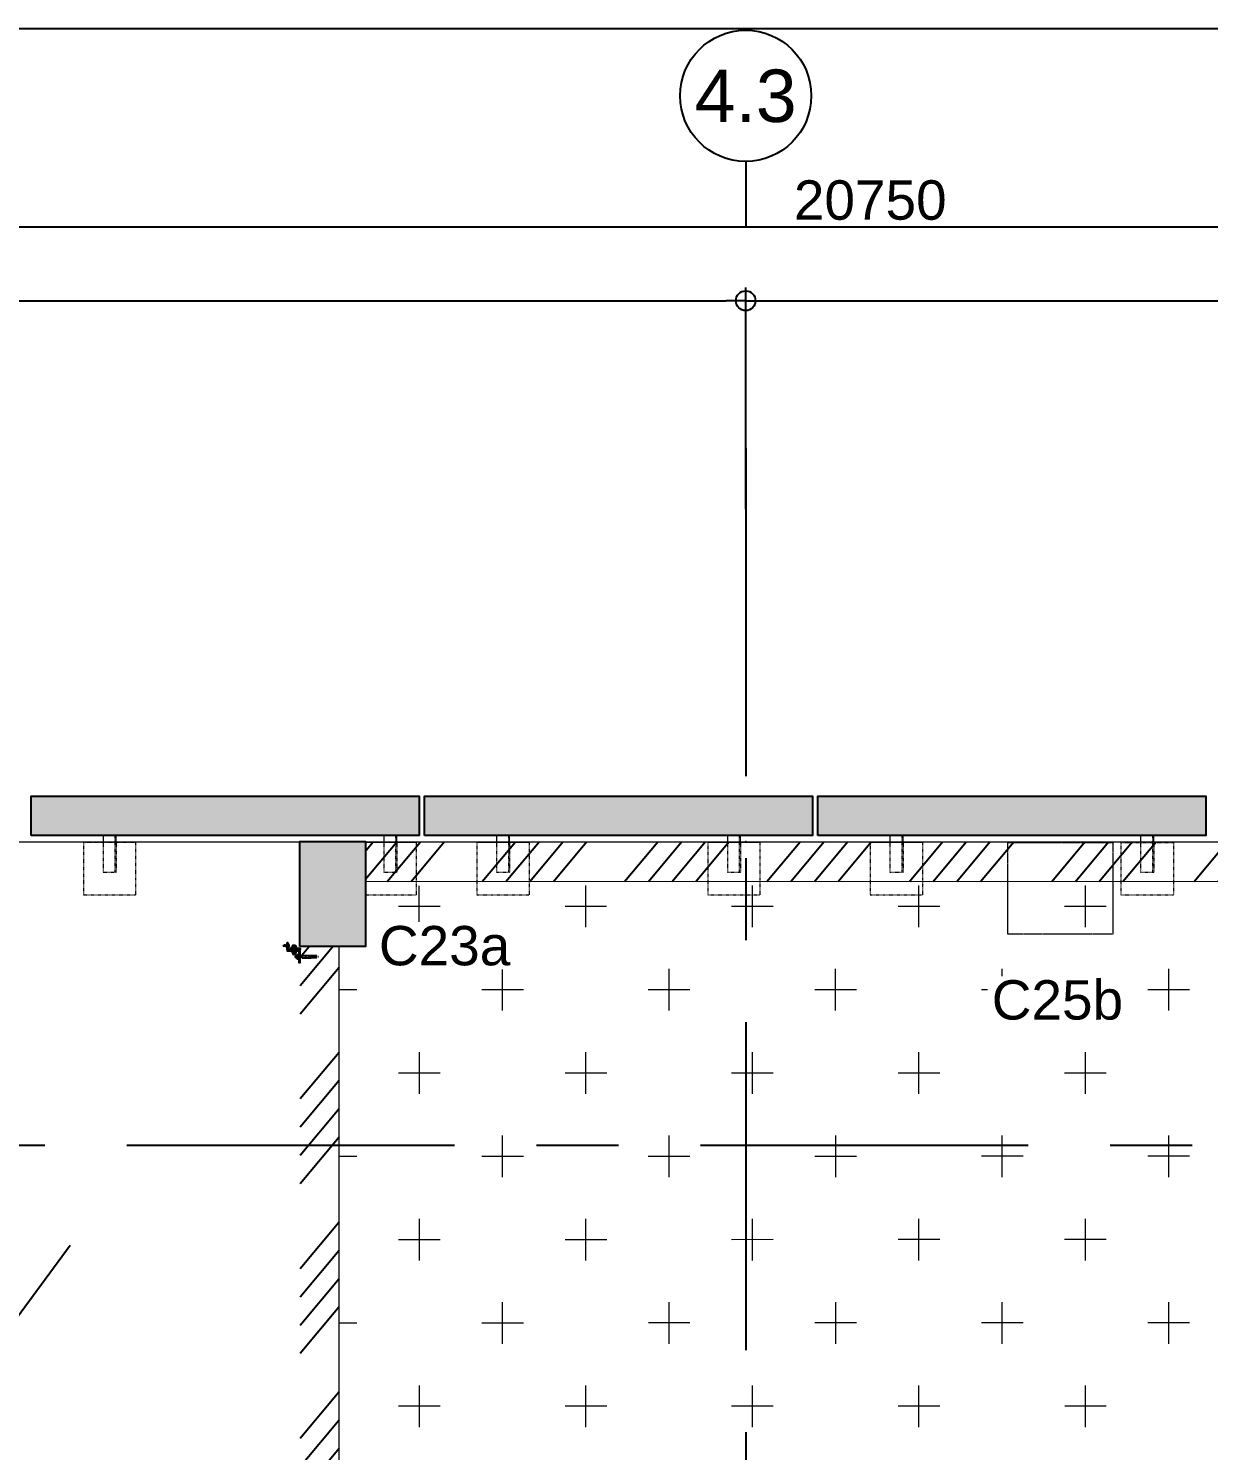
# Model space of a CAD drawing. Header units: millimetres. Extents: x 652937 to 1670132, y 1473552 to 2851037.
# Drawn here: x 768923 to 773423, y 1491489 to 1496909 of the extents above; entities that cross this region are included whole.
import ezdxf
from ezdxf.enums import TextEntityAlignment as Align

# ---------------------------------------------------------------- set-up
doc = ezdxf.new("R2010")
doc.units = ezdxf.units.MM
doc.set_wipeout_variables(frame=1)
for name, pattern in [('CENTER', [50.8, 31.75, -6.35, 6.35, -6.35]), ('HIDDEN', [0.375, 0.25, -0.125]), ('TA_GL_005.00000', [13.75, 5, -1.25, 1.25, -1.25, 5]), ('XKITLINE00', [0]), ('XKITLINE02', [4, 2, -2])]:
    doc.linetypes.add(name, pattern=pattern)
for name, color, linetype in [('000 - 0_SYM_DWG_GRID-BUBBLE_MAIN_COLOR_1', 7, 'Continuous'), ('000 - 0_SYM_DWG_GRIDLINE_MAIN_COLOR_1', 7, 'Continuous'), ('000 - 0_SYM_DWG_GRIDLINE_MAIN_COLOR_251', 7, 'Continuous'), ('000 - CONCRETE_COL_HATCH_', 7, 'Continuous'), ('000 - CONCRETE_COL_MAIN_COLOR_1', 7, 'Continuous'), ('000 - CONCRETE_COL_WIPEOUT_', 7, 'Continuous'), ('000 - CONCRETE_WALL_MAIN_COLOR_4', 7, 'Continuous'), ('000 - STRUCTURE_STEEL_ACCESORIES_SUB_COLOR_3', 7, 'Continuous'), ('010 - ASPG_ACCESSORIES_HATCH_', 7, 'Continuous'), ('010 - ASPG_ACCESSORIES_MAIN_COLOR_1', 7, 'Continuous'), ('010 - ASPG_ACCESSORIES_SUB_COLOR_1', 7, 'Continuous'), ('010 - ASPG_DIMS_NOM', 7, 'Continuous'), ('010 - ASPG_FASTERN_HIDDEN_', 7, 'Continuous'), ('010 - ASPG_FASTERN_MAIN_COLOR_1', 7, 'Continuous'), ('010 - ASPG_FASTERN_SUB_COLOR_2', 7, 'Continuous'), ('BOLT & SCREW', 7, 'Continuous'), ('DIM', 7, 'Continuous'), ('TEXT', 7, 'Continuous'), ('tube-stopper', 7, 'Continuous')]:
    doc.layers.add(name, color=color, linetype=linetype)
doc.layers.add('000 - STRUCTURE_STEEL_ACCESORIES_DEF_SUB', color=7, linetype='Continuous', plot=False)
for name, color, linetype, lineweight in [('12-GRID', 7, 'CENTER', 13), ('A-230-M_FLOOR', 7, 'Continuous', 25), ('A-FLOR-E', 7, 'Continuous', 9), ('A-WALL', 7, 'Continuous', 25), ('Part', 7, 'Continuous', 0), ('S-230-A-FLOOR', 7, 'Continuous', 9)]:
    doc.layers.add(name, color=color, linetype=linetype, lineweight=lineweight)
doc.styles.add('Arial', font='arial.ttf')
doc.styles.add('FAMELINE_FOR_CKST', font='arial.ttf')
doc.styles.add('TA', font='', dxfattribs={"height": 4.5})
doc.styles.get('TA').set_extended_font_data('Cordia New')
doc.dimstyles.new('FAMELINE-CKST_C-C', dxfattribs={"dimtxt": 0.3, "dimasz": 0.15, "dimexe": 0.1, "dimexo": 0.1, "dimgap": 0.05, "dimtad": 1, "dimzin": 0, "dimdsep": 46, "dimtxsty": 'FAMELINE_FOR_CKST', "dimblk": 'ORIGIN', "dimblk1": 'ORIGIN', "dimblk2": 'ORIGIN', "dimsah": 1, "dimcen": 0.1, "dimdle": 0.1, "dimclrd": 7, "dimclre": 7, "dimclrt": 7, "dimadec": 0, "dimazin": 0, "dimtfac": 1, "dimtix": 1, "dimtmove": 2, "dimatfit": 3, "dimfxl": 1, "dimtolj": 1, "dimtzin": 0, "dimlwd": -1, "dimlwe": -1, "dimarcsym": 0})

# ---------------------------------------------------------------- blocks, each defined once
blk = doc.blocks.new('A$C0a204f6e')
at = {"layer": 'Defpoints', "color": 7}
blk.add_lwpolyline([(775, 0), (0, 0), (0, 443.999987), (775, 443.999987)], close=True, dxfattribs=at)
blk = doc.blocks.new('*U8431')
at = {"layer": '12-GRID', "color": 7, "linetype": 'CENTER'}
blk.add_line((0, 6.1), (0, -18.2), dxfattribs=at)
at = {"layer": 'BOLT & SCREW', "color": 7}
for p, q in [((-5.5, 0.5), (-5.5, 0)), ((5.5, 0), (-5.5, 0)), ((-5.2, 0.9), (-4.2, 1.2)), ((5.2, 0.9), (-5.2, 0.9)), ((-4.2, 5), (-4.2, 1.2)), ((4.2, 1.2), (-4.2, 1.2)), ((3.1, 5.5), (-3.1, 5.5)), ((-2.6, 0.9), (-2.1, 1.2)), ((-2.1, 5), (-2.1, 1.2)), ((-2.1, -1.5), (-2.1, 0)), ((2.1, 5), (2.1, 1.2)), ((2.4, 0.9), (2.1, 1.2)), ((2.1, -1), (2.1, 0)), ((4.2, 5), (4.2, 1.2)), ((5.2, 0.9), (4.2, 1.2)), ((5.5, 0.5), (5.5, 0)), ((-2.7, -1.9), (2.7, -1.4)), ((-2.7, -1.9), (-2.1, -1.5)), ((-2.7, -1.9), (-2.1, -2.3)), ((-2.7, -3.7), (2.7, -3.2)), ((-2.7, -3.7), (-2.1, -3.3)), ((-2.7, -3.7), (-2.1, -4.1)), ((-2.7, -5.5), (2.7, -5)), ((-2.7, -5.5), (2.7, -5)), ((-2.7, -5.5), (-2.1, -5.1)), ((-2.7, -5.5), (-2.1, -5.1)), ((-2.7, -5.5), (-2.1, -5.9)), ((-2.7, -5.5), (-2.1, -5.9)), ((-2.7, -7.3), (2.7, -6.8)), ((-2.7, -7.3), (-2.1, -6.9)), ((-2.7, -7.3), (-2.1, -7.7)), ((-2.7, -9.1), (-2.1, -8.7)), ((-2.7, -9.1), (-1.6, -9)), ((-2.7, -9.1), (-2.1, -9.5)), ((-2.7, -10.9), (-2.1, -10.5)), ((-2.7, -10.9), (-1.8, -10.8)), ((-2.7, -10.9), (-2.1, -11.3)), ((-2.1, -1.5), (2.1, -1)), ((-2.1, -2.3), (2.1, -1.8)), ((-2.1, -3.3), (-2.1, -2.3)), ((-2.1, -3.3), (2.1, -2.8)), ((-2.1, -4.1), (2.1, -3.6)), ((-2.1, -5.1), (-2.1, -4.1)), ((-2.1, -5.1), (2.1, -4.6)), ((-2.1, -5.1), (2.1, -4.6)), ((-2.1, -5.9), (2.1, -5.4)), ((-2.1, -5.9), (2.1, -5.4)), ((-2.1, -6.9), (-2.1, -5.9)), ((-2.1, -6.9), (-2.1, -5.9)), ((-2.1, -6.9), (2.1, -6.4)), ((-2.1, -7.7), (2.1, -7.2)), ((-2.1, -8.7), (-2.1, -7.7)), ((-2.1, -8.7), (-1.1, -8.6)), ((-2.1, -9.5), (-1.6, -9.4)), ((-2.1, -10.5), (-2.1, -9.5)), ((-2.1, -10.5), (-1.8, -10.5)), ((-2.1, -11.3), (-1.9, -11.2)), ((-2.1, -12.4), (-2.1, -11.3)), ((-2.1, -12.4), (-2.1, -15.6)), ((0, -17.2), (-2.1, -15.6)), ((0, -17.2), (2.1, -15.6)), ((0.4, -8.4), (2.1, -8.2)), ((0.7, -8.8), (2.7, -8.6)), ((0.7, -9.1), (2.1, -9)), ((0.7, -10.2), (2.1, -10)), ((0.7, -10.6), (2.7, -10.4)), ((0.7, -10.9), (2.1, -10.8)), ((2.7, -1.4), (2.1, -1)), ((2.7, -1.4), (2.1, -1.8)), ((2.1, -2.8), (2.1, -1.8)), ((2.7, -3.2), (2.1, -2.8)), ((2.7, -3.2), (2.1, -3.6)), ((2.1, -4.6), (2.1, -3.6)), ((2.7, -5), (2.1, -4.6)), ((2.7, -5), (2.1, -4.6)), ((2.7, -5), (2.1, -5.4)), ((2.7, -5), (2.1, -5.4)), ((2.1, -6.4), (2.1, -5.4)), ((2.1, -6.4), (2.1, -5.4)), ((2.7, -6.8), (2.1, -6.4)), ((2.7, -6.8), (2.1, -7.2)), ((2.1, -8.2), (2.1, -7.2)), ((2.7, -8.6), (2.1, -8.2)), ((2.7, -8.6), (2.1, -9)), ((2.1, -10), (2.1, -9)), ((2.7, -10.4), (2.1, -10)), ((2.7, -10.4), (2.1, -10.8)), ((2.1, -10.8), (2.1, -15.6))]:
    blk.add_line(p, q, dxfattribs=at)
blk.add_lwpolyline([(0, -17.2), (0.7, -11.5), (0.7, -8.7, 0.417657), (0.4, -8.4, 0.070993), (-1.5, -8.7), (-2.1, -12.4)], format="xyb", dxfattribs=at)
for centre, radius, start, end in [((-5.2, 0.5), 0.3, 90, 180), ((-3.1, 3.9), 1.56, 48.0171, 131.9829), ((0, -0.2), 5.63, 68.2799, 111.7201), ((3.1, 3.9), 1.56, 48.0171, 131.9829), ((5.2, 0.5), 0.3, 0, 90)]:
    blk.add_arc(centre, radius, start, end, dxfattribs=at)
blk = doc.blocks.new('G$C7D677D58')
at = {"layer": 'tube-stopper'}
h = blk.add_hatch(dxfattribs=at)
h.set_pattern_fill('ANSI35', scale=0.02, angle=280.6768, style=0)
h.set_pattern_definition([(145.676841, (67.453535, -13.0942606), (0.00281929957, 0.00412935224), []), (145.676841, (67.4500606, -13.0949156), (0.00281929957, 0.00412935224), [0.00625, -0.00125, 0, -0.00125])])
h.paths.add_polyline_path([(0.0299, 0.0155), (0.0245, 0.0155), (0.0245, 0.0006), (0.0299, 0.0006)])
at = {"layer": '000 - STRUCTURE_STEEL_ACCESORIES_DEF_SUB', "color": 7, "ltscale": 0.1}
blk.add_line((0.0383, 0.008), (0, 0.008, 0), dxfattribs=at)
at = {"layer": '000 - STRUCTURE_STEEL_ACCESORIES_SUB_COLOR_3', "color": 7}
for p, q in [((0.0024, 0.012, 0), (0.0016, 0.0112, 0)), ((0.0016, 0.0048, 0), (0.0016, 0.0112, 0)), ((0.0069, 0.0112, 0), (0.0016, 0.0112, 0)), ((0.0069, 0.0048, 0), (0.0016, 0.0048, 0)), ((0.0024, 0.004, 0), (0.0016, 0.0048, 0)), ((0.0069, 0.012, 0), (0.0024, 0.012, 0)), ((0.0069, 0.004, 0), (0.0024, 0.004, 0)), ((0.0069, 0.0028, 0), (0.0069, 0.0132, 0)), ((0.0125, 0.0149, 0), (0.0077, 0.0149, 0)), ((0.0125, 0.0115, 0), (0.0077, 0.0115, 0)), ((0.0125, 0.0045, 0), (0.0077, 0.0045, 0)), ((0.0125, 0.0011, 0), (0.0077, 0.0011, 0)), ((0.0133, 0, 0), (0.0133, 0.016, 0)), ((0.0133, 0.016, 0), (0.0145, 0.016, 0)), ((0.0133, 0.0028, 0), (0.0133, 0.0132, 0)), ((0.0145, 0, 0), (0.0133, 0, 0)), ((0.0145, 0.016, 0), (0.0145, 0, 0)), ((0.0299, 0), (0.0299, 0.016)), ((0.0299, 0.016), (0.0311, 0.016)), ((0.0311, 0), (0.0299, 0)), ((0.0311, 0.016), (0.0311, 0)), ((0.0311, 0.0011), (0.0311, 0.0149)), ((0.0359, 0.0149), (0.0311, 0.0149)), ((0.0359, 0.0115), (0.0311, 0.0115)), ((0.0359, 0.0045), (0.0311, 0.0045)), ((0.0359, 0.0011), (0.0311, 0.0011)), ((0.0367, 0.0028), (0.0367, 0.0132))]:
    blk.add_line(p, q, dxfattribs=at)
at = {"layer": '000 - STRUCTURE_STEEL_ACCESORIES_SUB_COLOR_3', "color": 7, "linetype": 'HIDDEN'}
for p, q in [((0.0299, 0.012), (0.0145, 0.012, 0)), ((0.0299, 0.0112), (0.0145, 0.0112, 0)), ((0.0299, 0.0048), (0.0145, 0.0048, 0)), ((0.0299, 0.004), (0.0145, 0.004, 0))]:
    blk.add_line(p, q, dxfattribs=at)
at = {"layer": '000 - STRUCTURE_STEEL_ACCESORIES_SUB_COLOR_3', "color": 7, "elevation": 0}
for points in [[(0.0077, 0.0149, 0.46188), (0.0077, 0.0115, 0.23094), (0.0077, 0.0045, 0.46188), (0.0077, 0.0011)], [(0.0125, 0.0149, -0.46188), (0.0125, 0.0115, -0.23094), (0.0125, 0.0045, -0.46188), (0.0125, 0.0011)], [(0.0359, 0.0149, -0.46188), (0.0359, 0.0115, -0.23094), (0.0359, 0.0045, -0.46188), (0.0359, 0.0011)]]:
    blk.add_lwpolyline(points, format="xyb", dxfattribs=at)
at = {"layer": 'tube-stopper', "color": 7}
blk.add_lwpolyline([(0.0299, 0.0155), (0.0245, 0.0155), (0.0245, 0.0006), (0.0299, 0.0006)], close=True, dxfattribs=at)
blk = doc.blocks.new('000_ASPG_TYP_FILES__ASPG_BK_TYPE_1')
at = {"layer": '010 - ASPG_ACCESSORIES_HATCH_'}
h = blk.add_hatch(dxfattribs=at)
h.set_pattern_fill('ANSI32', scale=10, angle=360)
h.set_pattern_definition([(315, (-21437.9592, -50286.0033), (-2.65165043, -2.65165043), []), (315, (-21436.1914, -50286.0033), (-2.65165043, -2.65165043), [])])
h.paths.add_polyline_path([(0, -31.4), (3, -31.4), (3, -50), (0, -50)])
h.paths.add_polyline_path([(0, 0), (11.8, 0), (11.9, -0.2), (11.9, -1.2), (11.3, -1.6), (11.9, -2), (11.9, -3), (3, -3), (3, -23.4), (0, -23.4)])
h.paths.add_polyline_path([(16.1, -1.5), (16.7, -1.1), (16.1, -0.7), (16.1, 0), (25, 0), (25, -3), (16.1, -3)])
at = {"layer": '010 - ASPG_ACCESSORIES_MAIN_COLOR_1', "color": 7}
blk.add_lwpolyline([(25, 0), (0, 0), (0, -50), (3, -50), (3, -3), (25, -3)], close=True, dxfattribs=at)
at = {"layer": '010 - ASPG_ACCESSORIES_SUB_COLOR_1', "color": 7, "elevation": 0}
for points in [[(0, 0), (11.8, 0), (11.9, -0.2), (11.9, -1.2), (11.3, -1.6), (11.9, -2), (11.9, -3), (3, -3), (3, -23.4), (0, -23.4)], [(0, -31.4), (3, -31.4), (3, -50), (0, -50)], [(16.1, -1.5), (16.7, -1.1), (16.1, -0.7), (16.1, 0), (25, 0), (25, -3), (16.1, -3)]]:
    blk.add_lwpolyline(points, close=True, dxfattribs=at)
blk = doc.blocks.new('000_ASPG_TYP_FILES_20260218-041527_ASPG_BK_TYPE_2')
at = {"layer": '010 - ASPG_ACCESSORIES_HATCH_'}
h = blk.add_hatch(dxfattribs=at)
h.set_pattern_fill('ANSI32', scale=10)
h.set_pattern_definition([(45, (-3428.178, 1640.9533), (-2.6516504, 2.6516504), []), (45, (-3426.4102, 1640.9533), (-2.6516504, 2.6516504), [])])
h.paths.add_polyline_path([(0, 50), (-5, 50), (-5, 5), (-50, 5), (-50, 0), (0, 0)])
at = {"layer": '010 - ASPG_ACCESSORIES_MAIN_COLOR_1', "color": 7}
blk.add_lwpolyline([(0, 50), (-5, 50), (-5, 5), (-50, 5), (-50, 0), (0, 0)], close=True, dxfattribs=at)
blk = doc.blocks.new('000_ASPG_TYP_FILES_EXPANSION_BOLT_1')
at = {"layer": '010 - ASPG_FASTERN_HIDDEN_', "color": 7, "linetype": 'CENTER'}
blk.add_line((-15.3, 0), (74.9, 0), dxfattribs=at)
at = {"layer": '010 - ASPG_FASTERN_MAIN_COLOR_1', "color": 7}
for p, q in [((-8, 7.2), (-7.4, 7.9)), ((-8, 7.2), (-8, -7.2)), ((-7.4, 7.9), (-2.2, 7.9)), ((-7.4, 3.9), (-2.2, 3.9)), ((-1.6, 7.2), (-2.2, 7.9)), ((-1.6, 7.2), (-1.6, -7.2)), ((-7.4, -7.9), (-8, -7.2)), ((-7.4, -3.9), (-2.2, -3.9)), ((-7.4, -7.9), (-2.2, -7.9)), ((-2.2, -7.9), (-1.6, -7.2))]:
    blk.add_line(p, q, dxfattribs=at)
blk.add_lwpolyline([(-1.6, -8.4), (0, -8.4), (0, 8.4), (-1.6, 8.4)], close=True, dxfattribs=at)
for centre, radius, start, end in [((-4.7, 5.9), 3.33, 143.8846, 216.1154), ((4.4, 0), 12.4, 161.4826, 198.5174), ((-4.9, 5.9), 3.33, 323.8846, 36.1154), ((-14, 0), 12.4, 341.4826, 18.5174), ((-4.7, -5.9), 3.33, 143.8846, 216.1154), ((-4.9, -5.9), 3.33, 323.8846, 36.1154)]:
    blk.add_arc(centre, radius, start, end, dxfattribs=at)
at = {"layer": '010 - ASPG_FASTERN_SUB_COLOR_2', "color": 7}
for p, q in [((-13, 2), (-12.2, 2.8)), ((-13, -2), (-13, 2)), ((-11.7, 2.8), (-12.2, -2.8)), ((-12.2, 2.8), (-11.7, 2.8)), ((-10.9, 4), (-11.7, 2.8)), ((-10.9, 4), (-11.6, -4)), ((-10.3, 2.8), (-10.9, 4)), ((-10.3, 2.8), (-10.8, -2.8)), ((-9.5, 4), (-10.3, 2.8)), ((-9.5, 4), (-10.2, -4)), ((-8.9, 2.8), (-9.5, 4)), ((-8.9, 2.8), (-9.4, -2.8)), ((-8.2, 4), (-8.9, 2.8)), ((-8.2, 4), (-8.8, -4)), ((0.7, 4), (-0.1, 2.8)), ((0.7, 4), (0, -4)), ((1.3, 2.8), (0.7, 4)), ((1.3, 2.8), (0.8, -2.8)), ((2, 4), (1.3, 2.8)), ((2, 4), (1.4, -4)), ((2.6, 2.8), (2, 4)), ((2.6, 2.8), (2.2, -2.8)), ((3.4, 4), (2.6, 2.8)), ((3.4, 4), (2.7, -4)), ((4, 2.8), (3.4, 4)), ((4, 2.8), (3.5, -2.8)), ((4.8, 4), (4, 2.8)), ((4.8, 4), (4.1, -4)), ((5.4, 2.8), (4.8, 4)), ((5.4, 2.8), (4.9, -2.8)), ((6.2, 4), (5.4, 2.8)), ((6.2, 4), (5.5, -4)), ((6.8, 2.8), (6.2, 4)), ((6.8, 2.8), (6.3, -2.8)), ((7.6, 4), (6.8, 2.8)), ((7.6, 4), (6.9, -4)), ((8.2, 2.8), (7.6, 4)), ((8.2, 2.8), (7.7, -2.8)), ((9, 4), (8.2, 2.8)), ((9, 4), (8.3, -4)), ((9.6, 2.8), (9, 4)), ((9.6, 2.8), (9.1, -2.8)), ((10.4, 4), (9.6, 2.8)), ((10.4, 4), (9.7, -4)), ((11, 2.8), (10.4, 4)), ((11, 2.8), (10.5, -2.8)), ((11.7, 4), (11, 2.8)), ((11.7, 4), (11.1, -4)), ((12.3, 2.8), (11.7, 4)), ((12.3, 2.8), (11.9, -2.8)), ((13.1, 4), (12.3, 2.8)), ((13.1, 4), (12.4, -4)), ((13.1, 4), (47.5, 4)), ((47.5, 3), (47.5, 4)), ((50.5, 3), (47.5, 3)), ((50.5, 4), (60.3, 4.6)), ((50.5, 2), (50.5, 4)), ((50.5, 2), (51.5, 2)), ((50.5, -4), (50.5, 1)), ((50.7, 1.2), (51, 1.2)), ((52, 0.2), (52, -0.7)), ((52.5, 1), (52.5, 0)), ((54.7, -0.3), (55.3, 1.3)), ((55, -1.1), (55.7, 0.8)), ((56.2, 2), (57.5, 2)), ((56.7, 1.4), (57.1, 1.4)), ((58.1, 0.5), (58.2, -0.8)), ((58.5, 1), (58.5, 0)), ((60.3, 4.6), (60.3, -1.1)), ((67.5, 4), (60.3, 3.3)), ((67.5, -4), (67.5, 4)), ((-13, -2), (-12.2, -2.8)), ((-11.6, -4), (-12.2, -2.8)), ((-10.8, -2.8), (-11.6, -4)), ((-10.2, -4), (-10.8, -2.8)), ((-9.4, -2.8), (-10.2, -4)), ((-8.8, -4), (-9.4, -2.8)), ((-8, -2.8), (-8.8, -4)), ((0.8, -2.8), (0, -4)), ((1.4, -4), (0.8, -2.8)), ((2.2, -2.8), (1.4, -4)), ((2.7, -4), (2.2, -2.8)), ((3.5, -2.8), (2.7, -4)), ((4.1, -4), (3.5, -2.8)), ((4.9, -2.8), (4.1, -4)), ((5.5, -4), (4.9, -2.8)), ((6.3, -2.8), (5.5, -4)), ((6.9, -4), (6.3, -2.8)), ((7.7, -2.8), (6.9, -4)), ((8.3, -4), (7.7, -2.8)), ((9.1, -2.8), (8.3, -4)), ((9.7, -4), (9.1, -2.8)), ((10.5, -2.8), (9.7, -4)), ((11.1, -4), (10.5, -2.8)), ((11.9, -2.8), (11.1, -4)), ((12.4, -4), (11.9, -2.8)), ((12.5, -4), (47.5, -4)), ((47.5, -4), (47.5, -3)), ((47.5, -3), (50.5, -3)), ((60.3, -4.7), (50.5, -4)), ((53, -1.7), (54.1, -1.7)), ((53.5, -1), (53.8, -1)), ((59.2, -1.7), (60.3, -1.7)), ((59.5, -1), (60.3, -1.1)), ((60.3, -1.7), (60.3, -4.7)), ((60.3, -3.3), (67.5, -4))]:
    blk.add_line(p, q, dxfattribs=at)
for centre, start, end in [((51, 0.2), 0, 121.9394), ((51.5, 1), 0, 90), ((56.2, 1), 90, 161.5651), ((56.7, 0.4), 90, 159.1163), ((57.1, 0.4), 3.0186, 90), ((57.5, 1), 0, 90), ((53, -0.7), 180, 270), ((53.5, 0), 180, 270), ((53.8, 0), 270, 341.5651), ((54.1, -0.7), 270, 339.1163), ((59.2, -0.7), 183.0186, 270), ((59.5, 0), 180, 267.8255)]:
    blk.add_arc(centre, 1, start, end, dxfattribs=at)
blk = doc.blocks.new('*U8433')
at = {"color": 7}
for name, p in [('000_ASPG_TYP_FILES_20260218-041527_ASPG_BK_TYPE_2', (-25, -50, 0)), ('000_ASPG_TYP_FILES__ASPG_BK_TYPE_1', (-25, 0, 0))]:
    blk.add_blockref(name, p, dxfattribs=at)
for name, p, rotation in [('*U8431', (-11, -3, 0), 180), ('000_ASPG_TYP_FILES_EXPANSION_BOLT_1', (-52.5, -45, 0), 270)]:
    blk.add_blockref(name, p, dxfattribs=dict(at, rotation=rotation))
at = {"color": 7, "xscale": 1000, "yscale": 1000, "zscale": 1000}
blk.add_blockref('G$C7D677D58', (-46.5, -34.5, 0), dxfattribs=at)
blk = doc.blocks.new('opening')
at = {"layer": 'A-230-M_FLOOR', "color": 7, "linetype": 'HIDDEN', "ltscale": 30}
blk.add_lwpolyline([(6.9598, 13.7349), (23.2129, 1.6973)], dxfattribs=at)
blk = doc.blocks.new('C25')
at = {"layer": 'S-230-A-FLOOR', "color": 7}
for p, q in [((0, 0.0686), (0, -0.0686)), ((-0.0686, 0), (0.0686, 0))]:
    blk.add_line(p, q, dxfattribs=at)
at = {"layer": 'S-230-A-FLOOR', "color": 7, "linetype": 'HIDDEN', "ltscale": 5}
blk.add_lwpolyline([(0.125, 0.2), (0.125, -0.2), (-0.125, -0.2), (-0.125, 0.2)], close=True, dxfattribs=at)
blk = doc.blocks.new('*U9146')
at = {"layer": '000 - 0_SYM_DWG_GRIDLINE_MAIN_COLOR_1', "color": 7}
blk.add_line((51.87, 0), (46.87, 0), dxfattribs=at)
blk.add_circle((56.87, 0), 5, dxfattribs=at)
at = {"layer": '000 - 0_SYM_DWG_GRIDLINE_MAIN_COLOR_251', "color": 7, "linetype": 'ByBlock', "ltscale": 5}
blk.add_line((30, 0), (-372.23, 0), dxfattribs=at)
at = {"layer": '000 - 0_SYM_DWG_GRIDLINE_MAIN_COLOR_251', "color": 7}
blk.add_point((0, 0), dxfattribs=at)
at = {"color": 7, "style": 'TA', "flags": 1}
blk.add_attdef('LOCATION', (6, -6), '', height=4.5, rotation=270, dxfattribs=at)
at = {"layer": '000 - 0_SYM_DWG_GRID-BUBBLE_MAIN_COLOR_1', "color": 7, "style": 'Arial'}
blk.add_attdef('GRID-HEAD', text='', height=4, rotation=270, dxfattribs=at).set_placement((56.87, 0), align=Align.MIDDLE_CENTER)
blk = doc.blocks.new('*U9153')
at = {"layer": '000 - 0_SYM_DWG_GRIDLINE_MAIN_COLOR_251', "color": 7, "linetype": 'ByBlock', "ltscale": 5}
blk.add_line((30, 0), (-526.7, 0), dxfattribs=at)
at = {"color": 7, "style": 'TA', "flags": 1}
blk.add_attdef('LOCATION', (6, -6), '', height=4.5, rotation=270, dxfattribs=at)
at = {"layer": '000 - 0_SYM_DWG_GRID-BUBBLE_MAIN_COLOR_1', "color": 7, "style": 'Arial'}
blk.add_attdef('GRID-HEAD', text='', height=4, rotation=270, dxfattribs=at).set_placement((98.13, 0), align=Align.MIDDLE_CENTER)
blk = doc.blocks.new('_Origin')
at = {"color": 7, "linetype": 'ByBlock', "lineweight": -2}
blk.add_line((0, 0), (-1, 0), dxfattribs=at)
blk.add_circle((0, 0), 0.5, dxfattribs=at)
blk = doc.blocks.new('*D9147')
at = {"layer": '010 - ASPG_DIMS_NOM', "color": 7, "transparency": 16777216}
for p, q in [((0, 2424.5), (0, 3268.3)), ((9900, 2424.5), (9900, 3268.3)), ((75, 3218.3), (9825, 3218.3))]:
    blk.add_line(p, q, dxfattribs=at)
at = {"layer": 'Defpoints', "color": 7, "transparency": 16777216}
for p in [(9900, 3218.3), (0, 2374.5), (9900, 2374.5)]:
    blk.add_point(p, dxfattribs=at)
at = {"layer": '010 - ASPG_DIMS_NOM', "color": 7, "transparency": 16777216, "xscale": 75, "yscale": 75, "zscale": 75, "rotation": 180}
blk.add_blockref('_Origin', (0, 3218.3), dxfattribs=at)
at = {"layer": '010 - ASPG_DIMS_NOM', "color": 7, "transparency": 16777216, "xscale": 75, "yscale": 75, "zscale": 75}
blk.add_blockref('_Origin', (9900, 3218.3), dxfattribs=at)
at = {"layer": '010 - ASPG_DIMS_NOM', "color": 7, "transparency": 16777216, "insert": (4950, 3319.9), "char_height": 150, "attachment_point": 5, "style": 'FAMELINE_FOR_CKST'}
blk.add_mtext('\\A1;9900', dxfattribs=at)
blk = doc.blocks.new('*D9148')
at = {"layer": '010 - ASPG_DIMS_NOM', "color": 7, "transparency": 16777216}
for p, q in [((9900, 2424.5), (9900, 3268.3)), ((18000, 2424.5), (18000, 3268.3)), ((9975, 3218.3), (17925, 3218.3))]:
    blk.add_line(p, q, dxfattribs=at)
at = {"layer": 'Defpoints', "color": 7, "transparency": 16777216}
for p in [(18000, 3218.3), (9900, 2374.5), (18000, 2374.5)]:
    blk.add_point(p, dxfattribs=at)
at = {"layer": '010 - ASPG_DIMS_NOM', "color": 7, "transparency": 16777216, "xscale": 75, "yscale": 75, "zscale": 75, "rotation": 180}
blk.add_blockref('_Origin', (9900, 3218.3), dxfattribs=at)
at = {"layer": '010 - ASPG_DIMS_NOM', "color": 7, "transparency": 16777216, "xscale": 75, "yscale": 75, "zscale": 75}
blk.add_blockref('_Origin', (18000, 3218.3), dxfattribs=at)
at = {"layer": '010 - ASPG_DIMS_NOM', "color": 7, "transparency": 16777216, "insert": (13950, 3319.9), "char_height": 150, "attachment_point": 5, "style": 'FAMELINE_FOR_CKST'}
blk.add_mtext('\\A1;8100', dxfattribs=at)
blk = doc.blocks.new('*D9151')
at = {"layer": '010 - ASPG_DIMS_NOM', "color": 7, "transparency": 16777216}
for p, q in [((0, 2424.5), (0, 3549.5)), ((20750, 2424.5), (20750, 3549.5)), ((75, 3499.5), (20675, 3499.5))]:
    blk.add_line(p, q, dxfattribs=at)
at = {"layer": 'Defpoints', "color": 7, "transparency": 16777216}
for p in [(20750, 3499.5), (0, 2374.5), (20750, 2374.5)]:
    blk.add_point(p, dxfattribs=at)
at = {"layer": '010 - ASPG_DIMS_NOM', "color": 7, "transparency": 16777216, "xscale": 75, "yscale": 75, "zscale": 75, "rotation": 180}
blk.add_blockref('_Origin', (0, 3499.5), dxfattribs=at)
at = {"layer": '010 - ASPG_DIMS_NOM', "color": 7, "transparency": 16777216, "xscale": 75, "yscale": 75, "zscale": 75}
blk.add_blockref('_Origin', (20750, 3499.5), dxfattribs=at)
at = {"layer": '010 - ASPG_DIMS_NOM', "color": 7, "transparency": 16777216, "insert": (10375, 3601.1), "char_height": 150, "attachment_point": 5, "style": 'FAMELINE_FOR_CKST'}
blk.add_mtext('\\A1;20750', dxfattribs=at)
blk = doc.blocks.new('*U8331')
at = {"color": 7}
blk.add_wipeout([(125, 200), (125, -200), (-125, -200), (-125, 200)], dxfattribs=at).dxf.layer = '000 - CONCRETE_COL_WIPEOUT_'
at = {"layer": '000 - CONCRETE_COL_HATCH_'}
h = blk.add_hatch(dxfattribs=at)
h.set_pattern_fill('AR-CONC', scale=0.05, style=0)
h.paths.add_polyline_path([(-125, -200), (-125, 200), (125, 200), (125, -200)])
at = {"layer": '000 - CONCRETE_COL_MAIN_COLOR_1', "color": 7}
blk.add_lwpolyline([(-125, -200), (-125, 200), (125, 200), (125, -200), (-125, -200)], close=True, dxfattribs=at)
blk = doc.blocks.new('*U8396')
at = {"color": 7}
blk.add_wipeout([(740, 75), (740, -75), (-740, -75), (-740, 75)], dxfattribs=at).dxf.layer = '000 - CONCRETE_COL_WIPEOUT_'
at = {"layer": '000 - CONCRETE_COL_HATCH_'}
h = blk.add_hatch(dxfattribs=at)
h.set_pattern_fill('AR-CONC', scale=0.05, style=0)
h.paths.add_polyline_path([(-740, -75), (-740, 75), (740, 75), (740, -75)])
at = {"layer": '000 - CONCRETE_WALL_MAIN_COLOR_4', "color": 7}
blk.add_lwpolyline([(-740, -75), (-740, 75), (740, 75), (740, -75), (-740, -75)], close=True, dxfattribs=at)
blk = doc.blocks.new('W-1-PP18-ST_ENT3_REV02_20260413-040446_PP18_ENT_3_Y_DIMS')
at = {"layer": '000 - 0_SYM_DWG_GRIDLINE_MAIN_COLOR_251', "color": 7, "linetype": 'TA_GL_005.00000', "xscale": 50.00000000000017, "yscale": 50.00000000000017, "zscale": 50.00000000000017, "rotation": 90}
blk.add_blockref('*U9146', (9900, 1155.8), dxfattribs=at).add_auto_attribs({'GRID-HEAD': '4.3'})
at = {"layer": '000 - 0_SYM_DWG_GRIDLINE_MAIN_COLOR_251', "color": 7, "linetype": 'TA_GL_005.00000', "xscale": 50.00000000000004, "yscale": 50.00000000000004, "zscale": 50.00000000000004, "rotation": 180}
blk.add_blockref('*U9153', (-4084.8, 0), dxfattribs=at)
at = {"layer": '010 - ASPG_DIMS_NOM', "color": 7}
for base, p1, p2, picture, middle in [((20750, 3499.5), (0, 2374.5), (20750, 2374.5), '*D9151', (10375, 3601.1)), ((9900, 3218.3), (0, 2374.5), (9900, 2374.5), '*D9147', (4950, 3319.9)), ((18000, 3218.3), (9900, 2374.5), (18000, 2374.5), '*D9148', (13950, 3319.9))]:
    dim = blk.add_linear_dim(base=base, p1=p1, p2=p2, angle=180, dimstyle='FAMELINE-CKST_C-C', override={"dimscale": 500, "dimdec": 0, "dimlfac": 1, "dimclrd": 7, "dimclre": 7, "dimclrt": 7}, dxfattribs=at)
    dim.commit()
    dim.dimension.update_dxf_attribs({"geometry": picture, "text_midpoint": middle})
blk = doc.blocks.new('W-1-PP18-ST_ENT3_REV02_20260413-050421_PP18_ENT3_MAIN_LOPF')
at = {"layer": 'A-FLOR-E'}
h = blk.add_hatch(dxfattribs=at)
h.set_pattern_fill('CROSS', scale=50, angle=210.769)
h.set_pattern_definition([(90.0083, (9903.9, -26817.58), (-317.546, 317.454), [158.75, -476.25]), (180.0083, (9983.25, -26738.2), (-317.454, -317.546), [158.75, -476.25])])
h.paths.add_polyline_path([(10552.8, -11720.1), (10552.7, -10920), (11302.5, -10919.9), (11302.6, -11720)], flags=16)
h.paths.add_polyline_path([(18712.4, -10369.2), (18712.7, -10275.1), (20062.2, -10275), (20062.2, -7304.8), (20062.2, 1006.5), (8350.2, 1013.8), (8352.6, -15559), (13097.4, -15549.9), (13097.4, -10370)])
at = {"layer": 'TEXT'}
h = blk.add_hatch(dxfattribs=at)
h.set_pattern_fill('ANSI34', scale=21.831008, angle=305.769)
h.set_pattern_definition([(230.0083, (16484.82, -22407.65), (318.622, -267.277), []), (230.0083, (16387.17, -22416.2), (318.622, -267.277), []), (230.0083, (16289.52, -22424.77), (318.622, -267.277), []), (230.0083, (16191.87, -22433.32), (318.622, -267.277), [])])
h.paths.add_polyline_path([(8351.9, -15550.1), (8350.2, 1004.8), (20060.2, 1006.6), (20061.9, -15548.3)], flags=16)
h.paths.add_polyline_path([(8201.9, -15700.1), (8201.1, 1155.7), (20210.7, 1155.9), (20211.5, -15699.8)])
at = {"layer": 'A-WALL', "color": 7, "lineweight": 13}
blk.add_lwpolyline([(5165, 1155.8), (13175, 1155.9)], dxfattribs=at)
blk.add_lwpolyline([(20062.2, 1006.5), (20062.2, -15549.9), (8352.6, -15549.9), (8350.2, 1004.8)], close=True, dxfattribs=at)
at = {"layer": 'Part', "color": 7, "linetype": 'HIDDEN', "lineweight": 0, "ltscale": 8}
for p, q in [((8655, 1330), (7175, 1330)), ((7175, 1180), (7175, 1330)), ((8655, 1330), (8655, 1180)), ((10155, 1330), (8675, 1330)), ((8675, 1180), (8675, 1330)), ((10155, 1330), (10155, 1180)), ((11655, 1330), (10175, 1330)), ((10175, 1180), (10175, 1330)), ((11655, 1330), (11655, 1180)), ((8655, 1180), (7175, 1180)), ((8445, 1190), (8445, 1180)), ((8645, 1190), (8445, 1190)), ((8645, 1180), (8445, 1180)), ((8645, 1154), (8445, 1154)), ((8520, 1180), (8520, 1155)), ((8570, 1180), (8520, 1180)), ((8570, 1155), (8570, 1180)), ((8645, 1190), (8645, 1180)), ((10155, 1180), (8675, 1180)), ((8875, 1190), (8875, 1180)), ((9075, 1190), (8875, 1190)), ((9075, 1180), (8875, 1180)), ((9075, 1154), (8875, 1154)), ((8950, 1180), (8950, 1155)), ((9000, 1180), (8950, 1180)), ((9000, 1155), (9000, 1180)), ((9075, 1190), (9075, 1180)), ((9755, 1190), (9755, 1180)), ((9955, 1190), (9755, 1190)), ((9955, 1180), (9755, 1180)), ((9955, 1154), (9755, 1154)), ((9830, 1180), (9830, 1155)), ((9880, 1180), (9830, 1180)), ((9880, 1155), (9880, 1180)), ((9955, 1190), (9955, 1180)), ((11655, 1180), (10175, 1180)), ((10375, 1190), (10375, 1180)), ((10575, 1190), (10375, 1190)), ((10575, 1180), (10375, 1180)), ((10575, 1154), (10375, 1154)), ((10450, 1180), (10450, 1155)), ((10500, 1180), (10450, 1180)), ((10500, 1155), (10500, 1180)), ((10575, 1190), (10575, 1180))]:
    blk.add_line(p, q, dxfattribs=at)
at = {"layer": 'Part', "color": 7, "linetype": 'XKITLINE02', "lineweight": 0}
for p, q in [((7375, 1190), (7375, 1180)), ((7575, 1190), (7375, 1190)), ((7575, 1180), (7375, 1180)), ((7375, 1154), (7375, 954)), ((7575, 1154), (7375, 1154)), ((7500, 1180), (7450, 1180)), ((7450, 1155), (7450, 1040)), ((7495, 1180), (7495, 1040)), ((7500, 1155), (7500, 1040)), ((7575, 1190), (7575, 1180)), ((7575, 954), (7575, 1154)), ((8445, 1154), (8445, 954)), ((8520, 1155), (8520, 1040)), ((8565, 1180), (8565, 1040)), ((8570, 1155), (8570, 1040)), ((8645, 954), (8645, 1154)), ((8875, 1154), (8875, 954)), ((8950, 1155), (8950, 1040)), ((8995, 1180), (8995, 1040)), ((9000, 1155), (9000, 1040)), ((9075, 954), (9075, 1154)), ((9755, 1154), (9755, 954)), ((9830, 1155), (9830, 1040)), ((9875, 1180), (9875, 1040)), ((9880, 1155), (9880, 1040)), ((9955, 954), (9955, 1154)), ((10375, 1154), (10375, 954)), ((10450, 1155), (10450, 1040)), ((10495, 1180), (10495, 1040)), ((10500, 1155), (10500, 1040)), ((10575, 954), (10575, 1154)), ((11331, 1190), (11331, 1180)), ((11531, 1190), (11331, 1190)), ((11531, 1180), (11331, 1180)), ((11331, 1154), (11375, 1154)), ((11331, 1154), (11331, 954)), ((11377, 1154), (11531, 1154)), ((11456, 1180), (11406, 1180)), ((11406, 1155), (11406, 1040)), ((11451, 1180), (11451, 1040)), ((11456, 1155), (11456, 1040)), ((11531, 1190), (11531, 1180)), ((11531, 1154), (11531, 954)), ((7450, 1040), (7500, 1040)), ((8520, 1040), (8570, 1040)), ((8950, 1040), (9000, 1040)), ((9830, 1040), (9880, 1040)), ((10450, 1040), (10500, 1040)), ((11406, 1040), (11456, 1040)), ((7375, 954), (7575, 954)), ((8445, 954), (8645, 954)), ((8875, 954), (9075, 954)), ((9755, 954), (9955, 954)), ((10375, 954), (10575, 954)), ((11331, 954), (11375, 954)), ((11377, 954), (11531, 954))]:
    blk.add_line(p, q, dxfattribs=at)
at = {"layer": 'Part', "color": 7, "linetype": 'XKITLINE00', "lineweight": 0}
for p, q in [((7450, 1180), (7450, 1155)), ((7500, 1155), (7500, 1180)), ((11375, 1155), (11377, 1155)), ((11375, 1154), (11377, 1154)), ((11406, 1180), (11406, 1155)), ((11456, 1155), (11456, 1180)), ((11375, 954), (11377, 954))]:
    blk.add_line(p, q, dxfattribs=at)
at = {"layer": 'S-230-A-FLOOR', "color": 7, "linetype": 'HIDDEN', "ltscale": 5}
blk.add_lwpolyline([(11299.9, 804.1), (10899.9, 804.1), (10899.8, 1154.1), (11299.8, 1154.1)], close=True, dxfattribs=at)
at = {"color": 7}
blk.add_blockref('W-1-PP18-ST_ENT3_REV02_20260413-040446_PP18_ENT_3_Y_DIMS', (0, 0), dxfattribs=at)
at = {"color": 7, "xscale": 1000, "yscale": 1000, "zscale": 1000, "rotation": 90.00830806532032}
blk.add_blockref('opening', (9903.2, -22408.6), dxfattribs=at)
at = {"layer": 'DIM', "color": 7, "xscale": 1000, "yscale": 1000, "zscale": 1000, "rotation": 0.008308171340985448}
blk.add_blockref('C25', (8325.2, 957.6), dxfattribs=at)
at = {"color": 7}
blk.add_blockref('*U8331', (8325.2, 957.6), dxfattribs=at)
at = {"layer": 'DIM', "color": 7, "char_height": 150, "attachment_point": 5, "rotation": 0.0083, "style": 'Arial', "bg_fill": 3, "box_fill_scale": 1.1, "bg_fill_color": 256, "bg_fill_true_color": 13158600, "bg_fill_transparency": 0}
for s, insert in [('\\A1;C23a', (8751.9, 759.3)), ('\\A1;C25b', (11088.7, 552.6))]:
    blk.add_mtext(s, dxfattribs=dict(at, insert=insert))
at = {"color": 7}
blk.add_blockref('*U8396', (7915, 1255), dxfattribs=at)
blk.add_blockref('*U8396', (9415, 1255), dxfattribs=at)
blk.add_blockref('*U8396', (10915, 1255), dxfattribs=at)

msp = doc.modelspace()

# ---------------------------------------------------------------- block references
at = {"color": 7, "xscale": 50, "yscale": 50, "zscale": 50}
msp.add_blockref('A$C0a204f6e', (748919.4011, 1474708.7713), dxfattribs=at)
at = {"color": 7, "rotation": 90}
msp.add_blockref('*U8433', (769909.4716, 1493423.7123), dxfattribs=at)

# ---------------------------------------------------------------- next in the draw order: block references
at = {"color": 7}
msp.add_blockref('W-1-PP18-ST_ENT3_REV02_20260413-050421_PP18_ENT3_MAIN_LOPF', (761758.4716, 1492652.7123), dxfattribs=at)

doc.saveas('drawing.dxf')
